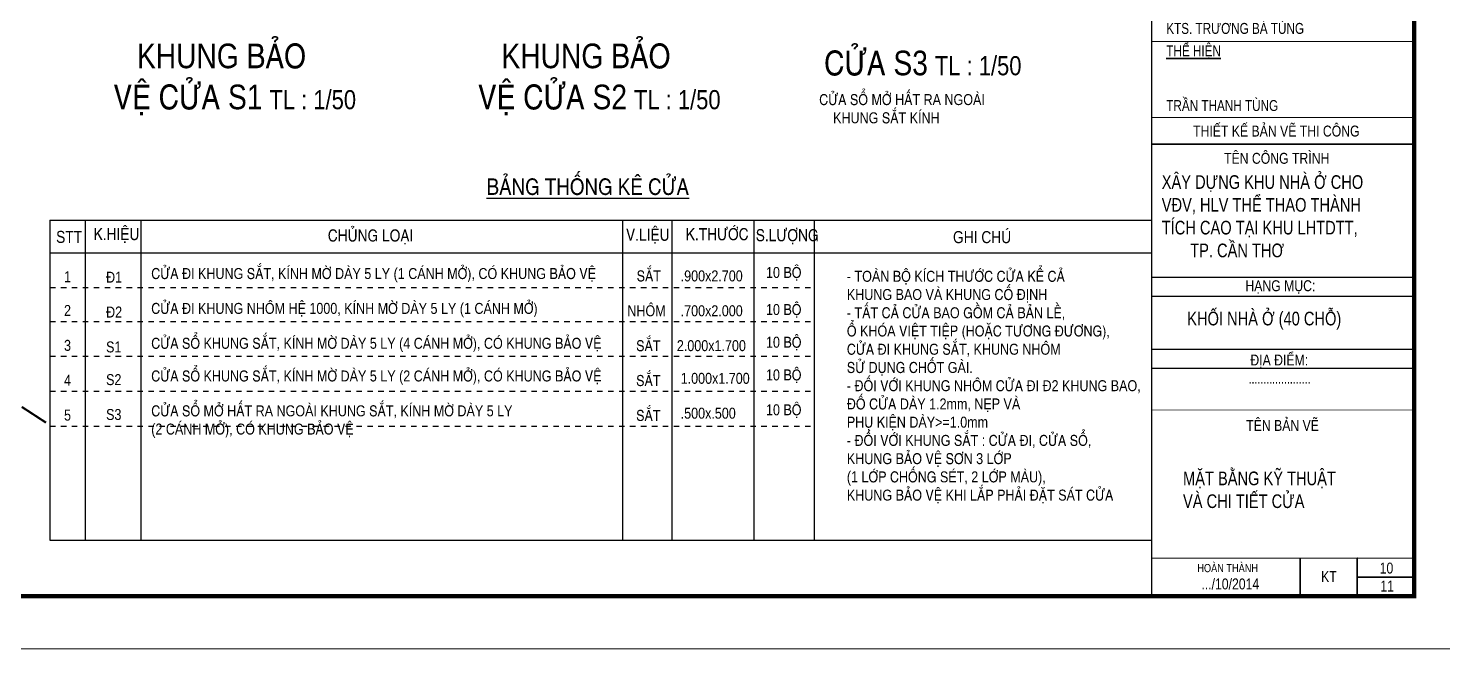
# Model space of a CAD drawing. Header units: millimetres. Extents: x 120 to 288, y 58 to 216.
# Drawn here: x 177.42 to 203.27, y 58.05 to 69.39 of the extents above; entities that cross this region are included whole.
import ezdxf

# ---------------------------------------------------------------- set-up
doc = ezdxf.new("R2010")
doc.units = ezdxf.units.MM
doc.header["$LTSCALE"] = 0.3
doc.header["$MEASUREMENT"] = 0
doc.linetypes.add('ACAD_ISO07W100', pattern=[3, 0, -3])
doc.linetypes.add('DASHED2', pattern=[0.375, 0.25, -0.125])
doc.layers.get('0').update_dxf_attribs({"linetype": 'CONTINUOUS', "lineweight": 13})
doc.layers.get('DEFPOINTS').update_dxf_attribs({"linetype": 'CONTINUOUS', "lineweight": 13})
for name, color, linetype in [('HATCH', 8, 'CONTINUOUS'), ('LAYER 1', 1, 'CONTINUOUS'), ('LAYER 7', 7, 'CONTINUOUS'), ('LAYER1', 1, 'CONTINUOUS'), ('Layer2', 4, 'CONTINUOUS'), ('LAYER5', 5, 'CONTINUOUS'), ('LAYER7', 7, 'CONTINUOUS')]:
    doc.layers.add(name, color=color, linetype=linetype)
doc.styles.add('HELVE-KT', font='vhelvcn.TTF')
doc.styles.add('VNI - HELVE', font='vbookmn.TTF', dxfattribs={"width": 0.8})

# ---------------------------------------------------------------- blocks, each defined once
blk = doc.blocks.new('AAEER')
at = {"linetype": 'Continuous', "ltscale": 0.08}
h = blk.add_hatch(color=8, dxfattribs=at)
h.paths.add_polyline_path([(377.886, 656.949), (377.886, 657.083), (377.366, 656.782), (377.366, 656.181), (377.423, 656.148), (377.423, 656.682)])
h.paths.add_polyline_path([(377.886, 656.882), (377.481, 656.649), (377.481, 656.181), (377.655, 656.081), (377.655, 656.482), (377.771, 656.548), (377.771, 656.014), (377.886, 655.947)])
blk.add_hatch(color=8, dxfattribs=at).paths.add_polyline_path([(378.118, 656.482), (378.002, 656.548), (378.002, 656.014), (377.886, 655.947), (377.886, 655.88), (378.349, 656.148), (378.349, 656.682), (377.886, 656.949), (377.886, 656.882), (378.291, 656.649), (378.291, 656.181), (378.118, 656.081)])
for p, q in [((377.886, 656.949), (377.423, 656.682)), ((377.886, 656.882), (377.481, 656.649)), ((377.886, 657.083), (377.886, 656.949)), ((377.886, 657.083), (377.886, 655.88)), ((377.886, 656.949), (378.349, 656.682)), ((377.886, 656.882), (377.886, 655.947)), ((377.886, 656.882), (378.291, 656.649)), ((377.423, 656.682), (377.423, 656.148)), ((377.481, 656.649), (377.481, 656.181)), ((378.291, 656.649), (378.291, 656.181)), ((378.349, 656.682), (378.349, 656.148)), ((377.655, 656.482), (377.771, 656.548)), ((377.655, 656.482), (377.655, 656.081)), ((377.771, 656.548), (377.771, 656.014)), ((378.118, 656.482), (378.002, 656.548)), ((378.002, 656.548), (378.002, 656.014)), ((378.118, 656.482), (378.118, 656.081))]:
    blk.add_line(p, q, dxfattribs=at)
blk.add_lwpolyline([(377.366, 656.181), (377.886, 655.88), (378.407, 656.181), (378.407, 656.782), (377.886, 657.083), (377.366, 656.782)], close=True, dxfattribs=at)
for points in [[(377.481, 656.181), (377.655, 656.081)], [(378.291, 656.181), (378.118, 656.081)], [(377.771, 656.014), (377.886, 655.947)], [(378.002, 656.014), (377.886, 655.947)]]:
    blk.add_lwpolyline(points, dxfattribs=at)
for points in [[(375.565, 643.528), (380.365, 643.528)], [(375.565, 643.18), (380.365, 643.18)], [(375.565, 642.208), (380.365, 642.208)], [(375.565, 641.861), (380.365, 641.861)]]:
    blk.add_lwpolyline(points)
at = {"layer": 'LAYER 7', "lineweight": 35}
for points in [[(375.565, 664.914), (380.365, 664.914)], [(376.469, 663.456), (376.469, 664.914)], [(375.565, 664.428), (380.365, 664.428)], [(375.565, 663.942), (380.365, 663.942)], [(375.565, 645.958), (380.365, 645.958)], [(378.282, 638.389), (378.282, 637.695)], [(379.323, 638.389), (379.323, 638.389), (379.323, 637.695)], [(379.323, 638.042), (380.365, 638.042)]]:
    blk.add_lwpolyline(points, dxfattribs=at)
at = {"layer": 'LAYER7', "const_width": 0.0278}
blk.add_lwpolyline([(380.365, 665.47), (375.565, 665.47), (375.565, 637.695), (380.365, 637.695)], close=True, dxfattribs=at)
at = {"layer": 'LAYER7'}
for points, const_width in [([(375.565, 663.456), (380.365, 663.456)], 0.0174), ([(375.565, 661.712), (380.365, 661.712)], 0.0174), ([(375.565, 660.112), (380.365, 660.112)], 0.0174), ([(375.565, 658.512), (380.365, 658.512)], 0.0212), ([(375.565, 654.346), (380.365, 654.346)], 0.0174), ([(375.565, 651.999), (380.365, 651.999)], 0.0174), ([(375.565, 650.61), (380.365, 650.61)], 0.0174), ([(375.565, 649.221), (380.365, 649.221)], 0.0174), ([(375.565, 647.833), (380.365, 647.833)], 0.0174), ([(375.565, 646.444), (380.365, 646.444)], 0.0174), ([(375.565, 641.097), (380.365, 641.097)], 0.0174), ([(375.565, 638.389), (380.365, 638.389)], 0.0174)]:
    blk.add_lwpolyline(points, dxfattribs=dict(at, const_width=const_width))
at = {"layer": 'LAYER 7', "lineweight": 35, "attachment_point": 1, "style": 'VNI - HELVE'}
for s, insert, char_height, width in [('CHÆNH SÖÛA', (375.833, 665.327), 0.2, 5.31965), ('LAÀN 1', (375.696, 664.761), 0.2, 5.31965), ('LAÀN 2', (375.696, 664.275), 0.2, 5.31965), ('LAÀN 3', (375.696, 663.789), 0.2, 5.31965), ('GHI CHUÙ:', (375.833, 663.236), 0.2, 5.31965), ('CHUÛ ÑAÀU TÖ:', (375.833, 661.556), 0.2, 5.31965), ('.........', (375.833, 659.91), 0.2, 5.31965), ('...........................', (377.188, 658.873), 0.2, 5.31965), ('{\\LP.GIAÙM ÑOÁC}', (375.833, 654.205), 0.2, 5.31965), ('KS. PHAÏM VAÊN HOAN', (375.833, 652.277), 0.2, 5.31965), ('{\\LCHUÛ NHIEÄM}', (375.833, 651.912), 0.2, 5.31965), ('KTS. TRÖÔNG BAÙ TUØNG', (375.828, 650.957), 0.2, 5.31965), ('{\\LCHUÛ TRÌ + KIEÅM}', (375.833, 650.542), 0.2, 5.31965), ('KTS. TRÖÔNG BAÙ TUØNG', (375.844, 649.573), 0.2, 5.31965), ('{\\LTHIEÁT KEÁ}', (375.833, 649.118), 0.2, 5.31965), ('KTS. TRÖÔNG BAÙ TUØNG', (375.833, 648.174), 0.2, 5.31965), ('{\\LTHEÅ HIEÄN}', (375.833, 647.765), 0.2, 5.31965), ('TRAÀN THANH TUØNG', (375.833, 646.764), 0.2, 5.31965), ('{\\fVNI-Helve|b0|i0|c0|p2;THIEÁT KEÁ BAÛN VEÕ THI COÂNG}', (376.323, 646.297), 0.2, 5.31965), ('{\\fVNI-Helve|b0|i0|c0|p2;TEÂN COÂNG TRÌNH}', (376.889, 645.799), 0.2, 5.31965), ('XAÂY DÖÏNG KHU NHAØ ÔÛ CHO\\PVÑV, HLV THEÅ THAO THAØNH \\PTÍCH CAO TAÏI KHU LHTDTT, \\P       TP. CAÀN THÔ', (375.75, 645.39), 0.25, 7.09083), ('{\\fVNI-Helve|b0|i0|c0|p2;HAÏNG MUÏC:}', (377.279, 643.469), 0.2, 5.31965), ('KHOÁI NHAØ ÔÛ (40 CHOÃ)', (376.216, 642.894), 0.25, 7.09083), ('{\\fVNI-Helve|b0|i0|c0|p2;ÑÒA ÑIEÅM:}', (377.37, 642.111), 0.2, 5.31965), ('{\\fVNI-Helve|b0|i0|c0|p2;.....................}', (377.337, 641.754), 0.17359, 5.31965), ('{\\fVNI-Helve|b0|i0|c0|p2;TEÂN BAÛN VEÕ}', (377.294, 640.914), 0.2, 5.31965), ('{\\fVNI-Helve|b0|i0|c0|p2;HOAØN THAØNH}', (376.401, 638.282), 0.15, 5.31965), ('{\\fVNI-Helve|b0|i0|c0|p2;.../10/2014}', (376.475, 638.017), 0.2, 5.31965), ('{\\fVNI-Helve|b0|i0|c0|p2;KT}', (378.663, 638.151), 0.2, 5.31965), ('{\\fVNI-Helve|b0|i0|c0|p2;11}', (379.745, 637.978), 0.2, 5.31965)]:
    blk.add_mtext(s, dxfattribs=dict(at, insert=insert, char_height=char_height, width=width))
at = {"layer": 'LAYER5', "attachment_point": 1, "style": 'VNI - HELVE'}
for s, insert, char_height, width in [('{\\H0.9774x;CTY COÅ PHAÀN TÖ VAÁN & XAÂY DÖÏNG} ', (375.805, 658.177), 0.19891, 4.67984), ('TRUNG NAM', (376.787, 657.729), 0.2777, 3.59296), ('{\\fVNI-Helve|b0|i0|c0|p2;C13-C15, ÑÖÔØNG SOÁ 2, LOÂ SOÁ 8A, PHÖÔØNG HÖNG THAÏNH, \\P                       QUAÄN CAÙI RAÊNG,  TP. CAÀN THÔ}', (375.912, 655.598), 0.12499, 8.0242), ('{\\fVNI-Helve|b0|i0|c0|p2;ÑT: 0710. 37 36 930, FAX: 0710. 37 36 940}', (376.484, 655.04), 0.12499, 8.0242), ('{\\fVNI-Helve|b0|i0|c0|p2;Email: trungnamcantho@yahoo.com.vn}', (376.706, 654.803), 0.12499, 8.0242)]:
    blk.add_mtext(s, dxfattribs=dict(at, insert=insert, char_height=char_height, width=width))

msp = doc.modelspace()

# ---------------------------------------------------------------- linework, layer by layer
at = {"layer": 'DEFPOINTS', "linetype": 'Continuous', "ltscale": 0.08}
msp.add_lwpolyline([(161.74885, 58.04536), (203.74885, 58.04536), (203.74885, 87.74536), (161.74885, 87.74536)], close=True, dxfattribs=at)
at = {"layer": 'HATCH', "linetype": 'ACAD_ISO07W100', "ltscale": 0.1}
for points in [[(177.81568, 64.648), (191.78235, 64.648)], [(177.81568, 64.03052), (191.78235, 64.03052)], [(177.81568, 63.39289), (191.78235, 63.39289)], [(177.81568, 62.75526), (191.78235, 62.75526)], [(177.81568, 62.11763), (191.78235, 62.11763)]]:
    msp.add_lwpolyline(points, dxfattribs=at)
at = {"layer": 'Layer2', "linetype": 'DASHED2', "ltscale": 2, "const_width": 0.04}
msp.add_lwpolyline([(177.29995, 62.46777), (177.74343, 62.17872)], dxfattribs=at)
at = {"layer": 'LAYER7', "linetype": 'Continuous', "const_width": 0.08}
msp.add_lwpolyline([(202.74885, 86.78282), (163.54885, 86.78282), (163.54885, 59.00791), (202.74885, 59.00791)], close=True, dxfattribs=at)
at = {"layer": 'LAYER7', "linetype": 'Continuous', "ltscale": 0.08}
for points in [[(177.81568, 65.88273), (197.94924, 65.88273)], [(177.81568, 65.88273), (177.81568, 60.03159)], [(178.46106, 65.88273), (178.46106, 60.03159)], [(179.47671, 65.88273), (179.47671, 60.03159)], [(188.27745, 65.88273), (188.27745, 60.03159)], [(189.18076, 65.88273), (189.18076, 60.03159)], [(190.6769, 65.88273), (190.6769, 60.03159)], [(191.78235, 65.88273), (191.78235, 60.03159)], [(197.94924, 65.88273), (197.94924, 60.03159)], [(177.81568, 65.28563), (197.94924, 65.28563)], [(177.81568, 60.03159), (197.94924, 60.03159)]]:
    msp.add_lwpolyline(points, dxfattribs=at)

# ---------------------------------------------------------------- block references
at = {"layer": 'LAYER 7', "linetype": 'Continuous'}
msp.add_blockref('AAEER', (-177.61615, -578.6868), dxfattribs=at)

# ---------------------------------------------------------------- texts
at = {"layer": 'LAYER 1', "linetype": 'Continuous', "ltscale": 0.4, "char_height": 0.2, "width": 10.8090428, "attachment_point": 1, "style": 'HELVE-KT'}
for s, insert in [('{\\H2.25x;   KHUNG BAÛO \\PVEÄ CÖÛA S1}  {\\H1.75x;TL : 1/50}', (178.97524, 69.10957)), ('{\\H2.25x;   KHUNG BAÛO \\PVEÄ CÖÛA S2}  {\\H1.75x;TL : 1/50}', (185.63714, 69.10957)), ('{\\H2.25x;CÖÛA S3}  {\\H1.75x;TL : 1/50}', (191.9649, 68.98042))]:
    msp.add_mtext(s, dxfattribs=dict(at, insert=insert))
at = {"layer": 'LAYER 7', "lineweight": 35, "width": 5.3196514, "attachment_point": 1, "style": 'VNI - HELVE'}
for s, insert, char_height in [('MAËT BAÈNG KYÕ THUAÄT \\PVAØ CHI TIEÁT CÖÛA', (198.52267, 61.28458), 0.25), ('{\\fVNI-Helve|b0|i0|c0|p2;10}', (202.11666, 59.62004), 0.2)]:
    msp.add_mtext(s, dxfattribs=dict(at, insert=insert, char_height=char_height))
at = {"layer": 'LAYER1', "linetype": 'Continuous', "ltscale": 0.05, "style": 'HELVE-KT'}
for s, insert, char_height, width, attachment_point in [('CÖÛA SOÅ MÔÛ HAÁT RA NGOAØI \\P    KHUNG SAÉT KÍNH', (191.87362, 67.64741), 0.2, 5.2618645, 7), ('{\\LBAÛNG THOÁNG KEÂ CÖÛA}', (185.79488, 66.64381), 0.3, 9.7652352, 1), ('STT', (177.92752, 65.68531), 0.22, 14.7877, 1), ('K.HIEÄU', (178.61218, 65.73764), 0.22, 14.7877, 1), ('CHUÛNG LOAÏI', (182.89343, 65.71175), 0.22, 14.7877, 1), ('V.LIEÄU', (188.34333, 65.72551), 0.22, 14.7877, 1), ('K.THÖÔÙC', (189.43469, 65.73524), 0.22, 14.7877, 1), ('S.LÖÔÏNG', (190.71438, 65.71691), 0.22, 14.7877, 1), ('GHI CHUÙ', (194.31861, 65.68139), 0.22, 14.7877, 1), ('1', (178.07265, 64.94736), 0.2, 14.7877, 1), ('Ñ1', (178.84103, 64.93871), 0.2, 14.7877, 1), ('CÖÛA ÑI KHUNG SAÉT, KÍNH MÔØ DAØY 5 LY (1 CAÙNH MÔÛ), COÙ KHUNG BAÛO VEÄ', (179.66657, 65.00546), 0.2, 19.7998012, 1), ('SAÉT {\\fVNI-Avo|b0|i0|c0|p2;                                        }', (188.53772, 64.96216), 0.2, 14.7877, 1), ('.900x2.700    {\\fVNI-Avo|b0|i0|c0|p2;                         }', (189.34241, 64.96216), 0.2, 14.7877, 1), ('10 BOÄ  {\\fVNI-Avo|b0|i0|c0|p2;                                 }', (190.90142, 65.02468), 0.2, 14.7877, 1), ('CÖÛA ÑI KHUNG NHOÂM HEÄ 1000, KÍNH MÔØ DAØY 5 LY (1 CAÙNH MÔÛ)', (179.66657, 64.36783), 0.2, 19.7998012, 1), ('NHOÂM  {\\fVNI-Avo|b0|i0|c0|p2;                                        }', (188.36777, 64.32453), 0.2, 14.7877, 1), ('10 BOÄ  {\\fVNI-Avo|b0|i0|c0|p2;                                 }', (190.90142, 64.34705), 0.2, 14.7877, 1), ('2', (178.07265, 64.32988), 0.2, 14.7877, 1), ('Ñ2', (178.84103, 64.30108), 0.2, 14.7877, 1), ('.700x2.000    {\\fVNI-Avo|b0|i0|c0|p2;                         }', (189.34241, 64.32453), 0.2, 14.7877, 1), ('3', (178.07265, 63.69225), 0.2, 14.7877, 1), ('S1', (178.84103, 63.66345), 0.2, 14.7877, 1), ('CÖÛA SOÅ KHUNG SAÉT, KÍNH MÔØ DAØY 5 LY (4 CAÙNH MÔÛ), COÙ KHUNG BAÛO VEÄ', (179.66657, 63.7302), 0.2, 19.7998012, 1), ('SAÉT  {\\fVNI-Avo|b0|i0|c0|p2;                                        }', (188.52865, 63.6869), 0.2, 14.7877, 1), ('2.000x1.700    {\\fVNI-Avo|b0|i0|c0|p2;                         }', (189.27249, 63.6869), 0.2, 14.7877, 1), ('10 BOÄ  {\\fVNI-Avo|b0|i0|c0|p2;                                 }', (190.90142, 63.74942), 0.2, 14.7877, 1), ('CÖÛA SOÅ KHUNG SAÉT, KÍNH MÔØ DAØY 5 LY (2 CAÙNH MÔÛ), COÙ KHUNG BAÛO VEÄ', (179.66657, 63.13257), 0.2, 20.2116025, 1), ('SAÉT  {\\fVNI-Avo|b0|i0|c0|p2;                                        }', (188.52865, 63.04927), 0.2, 14.7877, 1), ('1.000x1.700    {\\fVNI-Avo|b0|i0|c0|p2;                         }', (189.34241, 63.08927), 0.2, 14.7877, 1), ('10 BOÄ  {\\fVNI-Avo|b0|i0|c0|p2;                                 }', (190.90142, 63.15179), 0.2, 14.7877, 1), ('4', (178.07265, 63.05462), 0.2, 14.7877, 1), ('S2', (178.84103, 63.06582), 0.2, 14.7877, 1), ('CÖÛA SOÅ MÔÛ HAÁT RA NGOAØI KHUNG SAÉT, KÍNH MÔØ DAØY 5 LY \\P(2 CAÙNH MÔÛ), COÙ KHUNG BAÛO VEÄ', (179.66657, 62.49494), 0.2, 20.2116025, 1), ('10 BOÄ  {\\fVNI-Avo|b0|i0|c0|p2;                                 }', (190.90142, 62.51416), 0.2, 14.7877, 1), ('5', (178.07265, 62.41699), 0.2, 14.7877, 1), ('S3', (178.84103, 62.42819), 0.2, 14.7877, 1), ('SAÉT  {\\fVNI-Avo|b0|i0|c0|p2;                                        }', (188.52865, 62.41164), 0.2, 14.7877, 1), ('.500x.500    {\\fVNI-Avo|b0|i0|c0|p2;                         }', (189.34241, 62.45164), 0.2, 14.7877, 1)]:
    msp.add_mtext(s, dxfattribs=dict(at, insert=insert, char_height=char_height, width=width, attachment_point=attachment_point))
at = {"layer": 'LAYER1', "insert": (192.3792, 64.95497), "char_height": 0.2, "width": 22.9529552, "attachment_point": 1, "style": 'HELVE-KT'}
msp.add_mtext('- TOAØN BOÄ KÍCH THÖÔÙC CÖÛA KEÅ CAÛ \\PKHUNG BAO VAØ KHUNG COÁ ÑÒNH\\P- TAÁT CAÛ CÖÛA BAO GOÀM CAÛ BAÛN LEÀ, \\POÅ KHOÙA VIEÄT TIEÄP (HOAËC TÖÔNG ÑÖÔNG), \\PCÖÛA ÑI KHUNG SAÉT, KHUNG NHOÂM \\PSÖÛ DUÏNG CHOÁT GAØI.\\P- ÑOÁI VÔÙI KHUNG NHOÂM CÖÛA ÑI Ñ2 KHUNG BAO, \\PÑOÁ CÖÛA DAØY 1.2mm, NEÏP VAØ \\PPHUÏ KIEÄN DAØY>=1.0mm\\P- ÑOÁI VÔÙI KHUNG SAÉT : CÖÛA ÑI, CÖÛA SOÅ, \\PKHUNG BAÛO VEÄ SÔN 3 LÔÙP \\P(1 LÔÙP CHOÁNG SEÙT, 2 LÔÙP MAØU), \\PKHUNG BAÛO VEÄ KHI LAÉP PHAÛI ÑAËT SAÙT CÖÛA ', dxfattribs=at)

doc.saveas('drawing.dxf')
